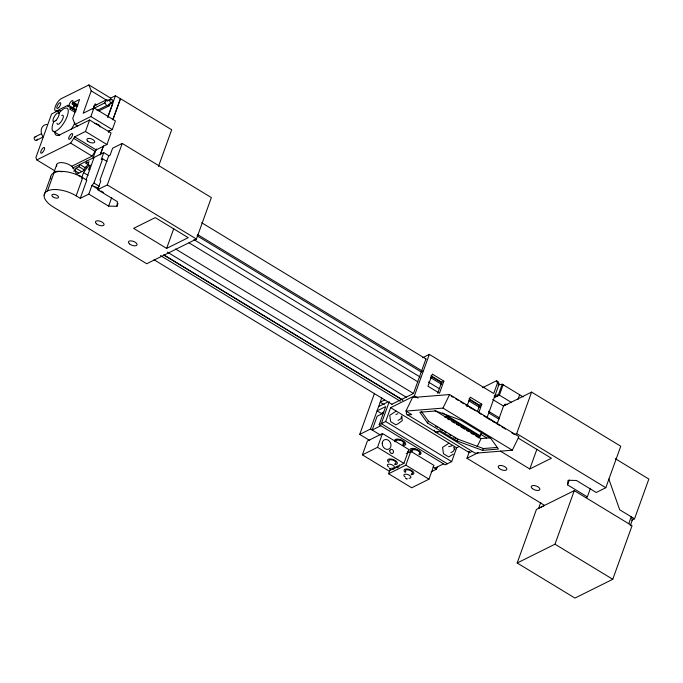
<?xml version="1.0" encoding="UTF-8"?>
<svg xmlns="http://www.w3.org/2000/svg" width="683" height="683" viewBox="0 0 683 683"><rect width="100%" height="100%" fill="white"/><g stroke="black" fill="none" stroke-linecap="round" stroke-linejoin="round"><path stroke-width="1.02" d="M47.468 190.941A21.719 9.997 19.8 0 1 76.146 195.833L80.278 198.335L88.816 194.1L108.614 206.129L116.955 206.3L117.476 201.724L97.669 189.695L100.785 181.055L100 180.022L108.708 155.835L110.117 155.135L112.601 148.22L122.223 143.447L211.363 197.583L196.431 239.059L146.725 263.749L53.453 207.103A21.719 9.997 19.8 0 1 47.468 190.941L54 172.799M590.454 488.251L587.346 496.891L567.539 484.87L568.06 480.294L576.401 480.465L596.208 492.494L605.821 487.713L620.753 446.238L531.613 392.102L503.516 406.052L497.122 423.827M74.635 104.627A3.313 1.187 -58.7 0 0 73.226 107.521L71.911 108.58L67.779 106.07L69.051 105.438L69.299 104.328A3.313 1.187 -58.7 0 1 72.022 100.7A3.313 1.187 -58.7 0 1 72.757 102.604L72.133 103.91L76.257 106.411L77.529 105.788L77.836 104.917L73.713 102.416L72.133 103.91M76.001 111.064L72.407 108.879L73.721 107.82A3.313 1.187 -58.7 0 1 75.13 104.926M67.779 106.07L68.095 105.208L56.902 110.766A7.24 2.595 -58.7 0 1 55.297 106.591A7.24 2.595 -58.7 0 1 61.257 98.668L88.927 84.923L110.39 97.959L111.15 99.94M71.911 108.58L72.219 107.709L69.623 108.998L75.028 112.285M72.407 108.879L74.336 105.438M44.122 195.167L50.653 177.025M53.82 172.688L56.587 165.013M61.393 110.501L57.517 111.03L51.575 113.984L35.892 157.534L36.814 159.916L70.639 143.114L74.669 136.856L85.469 131.486L89.61 119.995L111.073 133.023L106.932 144.523L96.124 149.893L92.103 156.151L71.425 166.421M88.927 84.923L91.223 90.882L83.164 113.267L93.964 107.897L115.427 120.934L112.319 129.574L108.588 131.418M93.358 108.682L95.091 103.867L96.747 104.875M73.713 102.416L79.544 99.513L72.731 118.449L75.019 124.4L90.856 116.537L93.964 107.897M88.705 164.962L85.973 163.297L88.995 161.794L88.064 164.39L82.984 171.091L76.505 174.319L75.096 170.827L76.026 168.24L79.057 166.737L79.86 164.483L85.332 167.813M92.461 109.049L104.875 102.877L105.874 100.111L108.657 100.119M85.973 163.297L86.775 161.051M81.525 178.237L83.557 172.586L88.611 165.815L90.233 165.013L88.491 169.854L89.9 169.153M76.146 195.833L82.677 177.691A21.719 9.997 19.8 0 0 60.42 171.399A21.719 9.997 19.8 0 0 50.764 178.886M98.941 110.877L109.451 105.66L110.117 103.816M93.042 157.935L96.294 148.911M107.854 116.802L115.444 95.731L120.396 98.736L112.806 119.807M107.777 117.536L112.678 103.91L111.918 101.929M86.075 179.757L94.126 157.397M80.278 198.335L86.809 180.192L82.677 177.691M100.162 154.921L103.415 145.897M100.512 154.204L103.372 146.273M108.366 132.391L109.084 130.41M113.011 119.499L120.507 98.685L171.681 129.761L158.473 166.447M88.816 194.1L91.923 185.46L93.947 183.035L102.663 158.84L107.077 161.521M109.143 155.903L103.739 152.625L101.255 159.54L102.663 158.84M97.669 189.695L107.291 184.922L122.223 143.447M108.614 206.129L111.722 197.489M116.955 206.3L117.988 203.414M166.626 248.399L188.235 237.667L155.22 217.612L133.612 228.344L166.626 248.399L173.738 228.651M369.674 440.433L359.719 434.397L374.506 393.323M359.719 434.397L370.528 429.026L381.729 397.916M362.383 454.861L367.36 441.03L382.489 433.517L408.904 449.559L403.926 463.381L388.798 470.903L362.383 454.861L377.511 447.339L382.489 433.517M459.446 446.409L456.662 447.792L451.685 461.614L445.205 464.833L379.176 424.732L385.707 406.59L377.059 410.876L381.191 413.386L383.778 412.097M389.267 401.621L381.336 423.656L447.365 463.766M379.176 424.732L385.656 421.513L390.633 407.683L414.402 395.875L429.334 354.4L493.715 393.502L497.446 383.137L496.532 380.755L482.437 387.756M425.927 358.934L413.488 393.493L391.88 404.225M406.283 453.589L410.833 451.335L433.944 465.371L428.967 479.193L411.678 487.782L388.567 473.746L389.993 469.793M388.567 473.746L405.856 465.157L410.833 451.335M437.675 393.365L441.696 382.198L443.856 381.123L432.305 374.105L427.951 386.202L439.502 393.22L443.856 381.123M431.152 471.816L436.557 469.127L437.282 467.129M466.916 406.47L470.271 397.164L481.822 404.182L478.809 412.558M477.315 411.772L479.662 405.258L481.822 404.182M540.748 502.415L538.614 508.34L544.564 505.386L466.976 458.267L469.46 451.352M478.962 438.221L481.874 431.998M486.894 418.039L499.102 384.136L498.18 381.754L496.532 380.755M494.347 395.474L498.488 394.578L502.218 384.205L523.118 396.9M503.132 384.768L499.401 395.133L494.466 397.583M517.945 399.504L519.643 394.791M514.803 434.508L516.681 433.577L531.613 392.102M500.349 451.096L529.795 468.982L536.906 449.235M517.168 562.988L536.454 509.416L574.275 490.625L632.048 525.722L612.762 579.286L574.949 598.077L517.168 562.988L554.989 544.197L574.275 490.625M567.539 484.87L569.272 480.064M628.753 523.716L631.237 516.8L632.381 519.883L630.247 525.808M631.707 520.215L634.541 518.807L648.85 479.065L615.315 458.694M407.725 414.923L411.695 414.598L405.915 411.089L412.523 397.532L449.593 394.543L518.926 436.65L512.327 450.208L475.248 453.205L439.758 431.647L435.788 431.972L407.725 414.923A7.761 2.783 -58.7 0 1 406.505 411.764M427.49 422.982L419.814 412.242L435.703 410.961L461.034 420.276L490.744 438.324L498.428 449.064L482.54 450.345L457.209 441.03L427.49 422.982L428.369 421.172L421.283 411.26M405.915 411.089L442.994 408.101L449.593 394.543M457.209 441.03L458.088 439.22L483.419 448.535L497.19 447.425M477.127 446.708L481.088 438.571L490.428 437.812M482.54 450.345L483.419 448.535M76.257 106.411L76.564 105.856M76.752 106.719L77.059 106.164A3.313 1.187 -58.7 0 0 77.375 105.413M453.205 454.178L448.714 456.918L443.472 453.734L442.558 447.391L448.953 443.199M72.432 108.153L71.894 108.418L75.489 110.603M93.451 106.283L105.874 100.111M110.714 98.079L115.444 95.731M35.072 136.882L41.697 133.595M106.932 101.186L110.714 99.308M36.387 140.357L43.003 137.07M108.238 104.661L112.021 102.783A1.861 1.511 63.6 0 0 112.294 99.778A1.861 1.511 63.6 0 0 109.784 100.572A1.861 1.511 63.6 0 0 112.021 102.783M97.114 110.398L106.668 105.652L109.451 105.66M89.61 119.995L59.728 134.833A16.546 5.934 -58.7 0 1 54.734 131.64M72.518 168.138L103.739 152.625M84.76 167.523L86.656 166.584M422.683 357.713L429.334 354.4M384.495 400.093L380.175 402.236L384.298 404.746M378.613 406.556L387.261 402.261M383.206 413.198L377.153 416.203L372.175 430.025L380.824 425.731M396.131 411.115L389.737 415.307L390.65 421.65L395.892 424.835L397.95 423.81L402.287 420.643L401.809 415.845M444.812 417.228L446.614 416.331L479.628 436.386M434.909 468.128L443.549 463.834M466.976 458.267L478.228 452.675M529.795 468.982L551.403 458.242L518.388 438.187M395.867 414.615L397.719 413.693M398.052 420.404L400.955 418.713L401.416 416.596M448.697 446.699L451.898 445.786M450.874 452.488C453.341 452.086 455.348 449.474 453.683 447.186M585.835 497.642L587.346 496.891M498.086 385.101L502.218 384.205M494.116 396.883L497.241 396.208M98.651 188.226L91.923 185.46L99.12 189.831M91.223 90.882L107.316 100.657M110.894 102.826L112.678 103.91M73.397 103.278L77.529 105.788M90.856 116.537L112.319 129.574M69.051 105.438L73.175 107.948M73.67 108.247L76.368 109.886M56.902 110.766L58.695 111.85M75.019 124.4L77.708 126.031M85.469 131.486L106.932 144.523M497.446 383.137L499.102 384.136M74.669 136.856L96.124 149.893M498.488 394.578L511.567 402.518M74.046 138.589L95.5 151.617M53.154 131.238L59.754 135.251M70.639 143.114L92.103 156.151M201.75 222.769L426.107 359.036M492.682 399.478L503.627 406.12M431.033 375.718L441.696 382.198M468.999 398.778L479.662 405.258M197.515 234.517L422.786 371.339M430.99 376.324L441.935 382.975M469.298 399.589L480.243 406.24M488.447 411.226L499.393 417.876M197.02 235.772L421.377 372.039M430.503 377.579L441.449 384.23M468.803 400.844L479.748 407.495M488.874 413.036L498.906 419.123M79.057 166.737L84.53 170.058M107.291 184.922L196.431 239.059M516.681 433.577L605.821 487.713M83.557 172.586L88.116 175.352M193.912 239.613L420.096 376.99M428.301 381.976L439.246 388.627M466.609 405.241L475.727 410.782M487.585 417.979L497.617 424.075M76.026 168.24L81.499 171.561M451.267 396.166L453.077 397.258M455.792 398.906L458.506 400.562M460.316 401.655L463.928 403.858M465.738 404.951L467.548 406.052M470.263 407.7L472.073 408.801M479.304 413.198L481.114 414.291M483.829 415.938L486.544 417.586M488.354 418.688L490.163 419.789M492.878 421.437L494.688 422.538M497.395 424.186L500.11 425.833M501.92 426.926L505.54 429.129M511.874 432.971L514.581 434.619M75.096 170.827L78.741 173.047M93.947 183.035L99.248 186.246M188.969 242.806L417.894 381.848M100.922 190.924L103.628 192.563M634.541 518.807L619.686 509.783L608.818 479.005M36.814 159.916L54.691 170.784M442.994 408.101L512.327 450.208M175.625 249.022L413.659 393.596M480.243 434.038L486.62 437.914M414.402 395.875L418.022 398.069M442.447 412.908L480.439 435.985M434.951 410.551L481.088 438.571M447.271 418.636L449.09 419.746M451.822 421.402L454.554 423.059M456.372 424.169L459.104 425.825M460.923 426.926L464.56 429.137M466.387 430.247L468.205 431.349M470.937 433.013L473.66 434.67M475.488 435.771L478.211 437.436M167.361 252.112L406.317 397.25M163.988 254.964L402.944 400.101M163.724 254.981L402.671 400.118M160.445 255.553L400.306 401.237M428.369 421.172L458.088 439.22M435.566 426.149L437.368 427.251M440.083 428.898L442.797 430.546M444.607 431.639L446.417 432.74M449.132 434.388L450.942 435.489M453.657 437.137L456.364 438.785M154.008 259.753L392.051 404.336M435.865 432.305L468.88 452.359M390.633 407.683L456.662 447.792M385.656 421.513L451.685 461.614M370.528 429.026L380.474 435.071M407.614 451.548L409.45 452.667M432.937 466.933L436.557 469.127M554.989 544.197L612.762 579.286M377.511 447.339L403.926 463.381M405.856 465.157L428.967 479.193M104.875 102.877L106.668 105.652M454.63 447.928L454.921 449.423M504.908 405.6A2.066 0.956 19.8 0 1 504.728 404.336A2.066 0.956 19.8 0 1 506.999 404.558M53.47 173.653A9.306 4.286 19.8 0 1 62.059 171.783M56.757 166.225A9.306 4.286 19.8 0 1 65.944 163.357A9.306 4.286 19.8 0 1 73.884 171.442M435.788 431.972A7.761 2.783 -58.7 0 1 434.414 430.17M438.708 431.425A7.761 2.783 -58.7 0 1 435.395 431.69M471.722 451.48A7.761 2.783 -58.7 0 1 468.41 451.745M388.781 462.434A5.174 2.382 19.8 0 1 389.506 458.976A5.174 2.382 19.8 0 1 396.652 461.631A5.174 2.382 19.8 0 1 394.68 464.628M388.926 467.163A3.722 1.716 19.8 0 1 388.507 464.201A3.722 1.716 19.8 0 1 394.04 466.258A3.722 1.716 19.8 0 1 391.598 468.154M388.977 461.196A3.722 1.716 19.8 0 1 393.57 460.393A3.722 1.716 19.8 0 1 394.825 463.783M395.747 441.261A4.141 1.904 19.8 0 1 400.349 440.159A4.141 1.904 19.8 0 1 402.91 443.924M395.209 441.824A5.174 2.382 19.8 0 1 397.011 439.075A5.174 2.382 19.8 0 1 403.559 441.517A5.174 2.382 19.8 0 1 402.902 444.684M399.546 464.858A2.169 0.777 -58.7 0 1 397.626 467.684A2.169 0.777 -58.7 0 1 397.352 465.943M396.191 466.796A5.174 1.853 -58.7 0 1 392.366 468.692M405.284 472.465A5.174 2.382 19.8 0 1 406.009 468.999A5.174 2.382 19.8 0 1 413.155 471.663A5.174 2.382 19.8 0 1 411.192 474.659M405.437 477.186A3.722 1.716 19.8 0 1 404.788 474.275A3.722 1.716 19.8 0 1 410.218 475.931A3.722 1.716 19.8 0 1 408.98 478.271M411.934 473.618A3.722 1.716 19.8 0 1 411.328 473.806M405.796 471.748A3.722 1.716 19.8 0 1 408.699 469.955A3.722 1.716 19.8 0 1 412.336 473.31M419.422 453.947A4.141 1.904 19.8 0 1 418.747 454.161M412.259 451.284A4.141 1.904 19.8 0 1 416.34 450.012A4.141 1.904 19.8 0 1 419.866 453.606M411.712 451.856A5.174 2.382 19.8 0 1 413.522 449.107A5.174 2.382 19.8 0 1 420.071 451.54A5.174 2.382 19.8 0 1 419.405 454.716M396.166 440.595A5.174 2.382 19.8 0 1 404.063 441.662A5.174 2.382 19.8 0 1 403.072 445.512M411.2 451.839A5.174 2.382 19.8 0 1 413.249 448.39A5.174 2.382 19.8 0 1 419.806 452.692M78.656 175.727A5.174 1.853 -58.7 0 1 80.218 176.726M94.408 123.461A4.141 1.904 19.8 0 1 100.119 126.936M42.73 136.412A8.273 6.719 63.6 0 1 47.042 124.434M37.309 139.084A1.861 1.511 63.6 0 1 35.576 140.357A1.861 1.511 63.6 0 1 34.15 138.154A1.861 1.511 63.6 0 1 35.883 136.882M58.576 113.626A13.447 4.815 -58.7 0 1 68.223 112.046A13.447 4.815 -58.7 0 1 56.911 130.555A13.447 4.815 -58.7 0 1 54.068 120.993M61.752 115.359A5.276 1.887 -58.7 0 1 61.76 120.789A5.276 1.887 -58.7 0 1 56.988 123.153M74.857 122.786A13.447 4.815 -58.7 0 1 71.032 129.565M389.43 468.461L390.539 468.871L389.43 468.461M405.933 478.493L407.042 478.903L405.933 478.493M389.797 450.848A2.169 1.767 63.6 0 0 392.409 453.427A2.169 1.767 63.6 0 0 392.725 449.918A2.169 1.767 63.6 0 0 389.797 450.848M382.215 443.139A5.174 4.2 63.6 0 0 388.422 449.269A5.174 4.2 63.6 0 0 389.173 440.919A5.174 4.2 63.6 0 0 382.215 443.139M499.307 468.504A4.55 2.092 19.8 0 0 506.666 469.759A4.55 2.092 19.8 0 0 501.655 465.541A4.55 2.092 19.8 0 0 499.307 468.504M532.322 488.558A4.55 2.092 19.8 0 0 539.681 489.813A4.55 2.092 19.8 0 0 534.669 485.596A4.55 2.092 19.8 0 0 532.322 488.558M52.685 196.661A3.517 1.622 19.8 0 0 58.371 197.635A3.517 1.622 19.8 0 0 54.495 194.373A3.517 1.622 19.8 0 0 52.685 196.661M96.516 223.862A4.55 2.092 19.8 0 0 103.876 225.117A4.55 2.092 19.8 0 0 98.864 220.899A4.55 2.092 19.8 0 0 96.516 223.862M129.531 243.916A4.55 2.092 19.8 0 0 136.89 245.171A4.55 2.092 19.8 0 0 131.879 240.954A4.55 2.092 19.8 0 0 129.531 243.916M42.653 152.318A3.313 1.187 -58.7 0 0 44.378 147.528A3.313 1.187 -58.7 0 0 40.92 151.208A3.313 1.187 -58.7 0 0 42.653 152.318M70.648 138.41A3.313 1.187 -58.7 0 0 72.372 133.62A3.313 1.187 -58.7 0 0 68.915 137.3A3.313 1.187 -58.7 0 0 70.648 138.41M87.859 141.21A4.141 1.904 19.8 0 0 94.544 142.346A4.141 1.904 19.8 0 0 89.994 138.512A4.141 1.904 19.8 0 0 87.859 141.21M58.772 107.547A3.313 1.187 -58.7 0 0 60.497 102.757A3.313 1.187 -58.7 0 0 57.039 106.437A3.313 1.187 -58.7 0 0 58.772 107.547M56.04 120.328A5.174 1.853 -58.7 0 0 58.738 112.849A5.174 1.853 -58.7 0 0 53.342 118.603A5.174 1.853 -58.7 0 0 56.04 120.328"/></g></svg>
